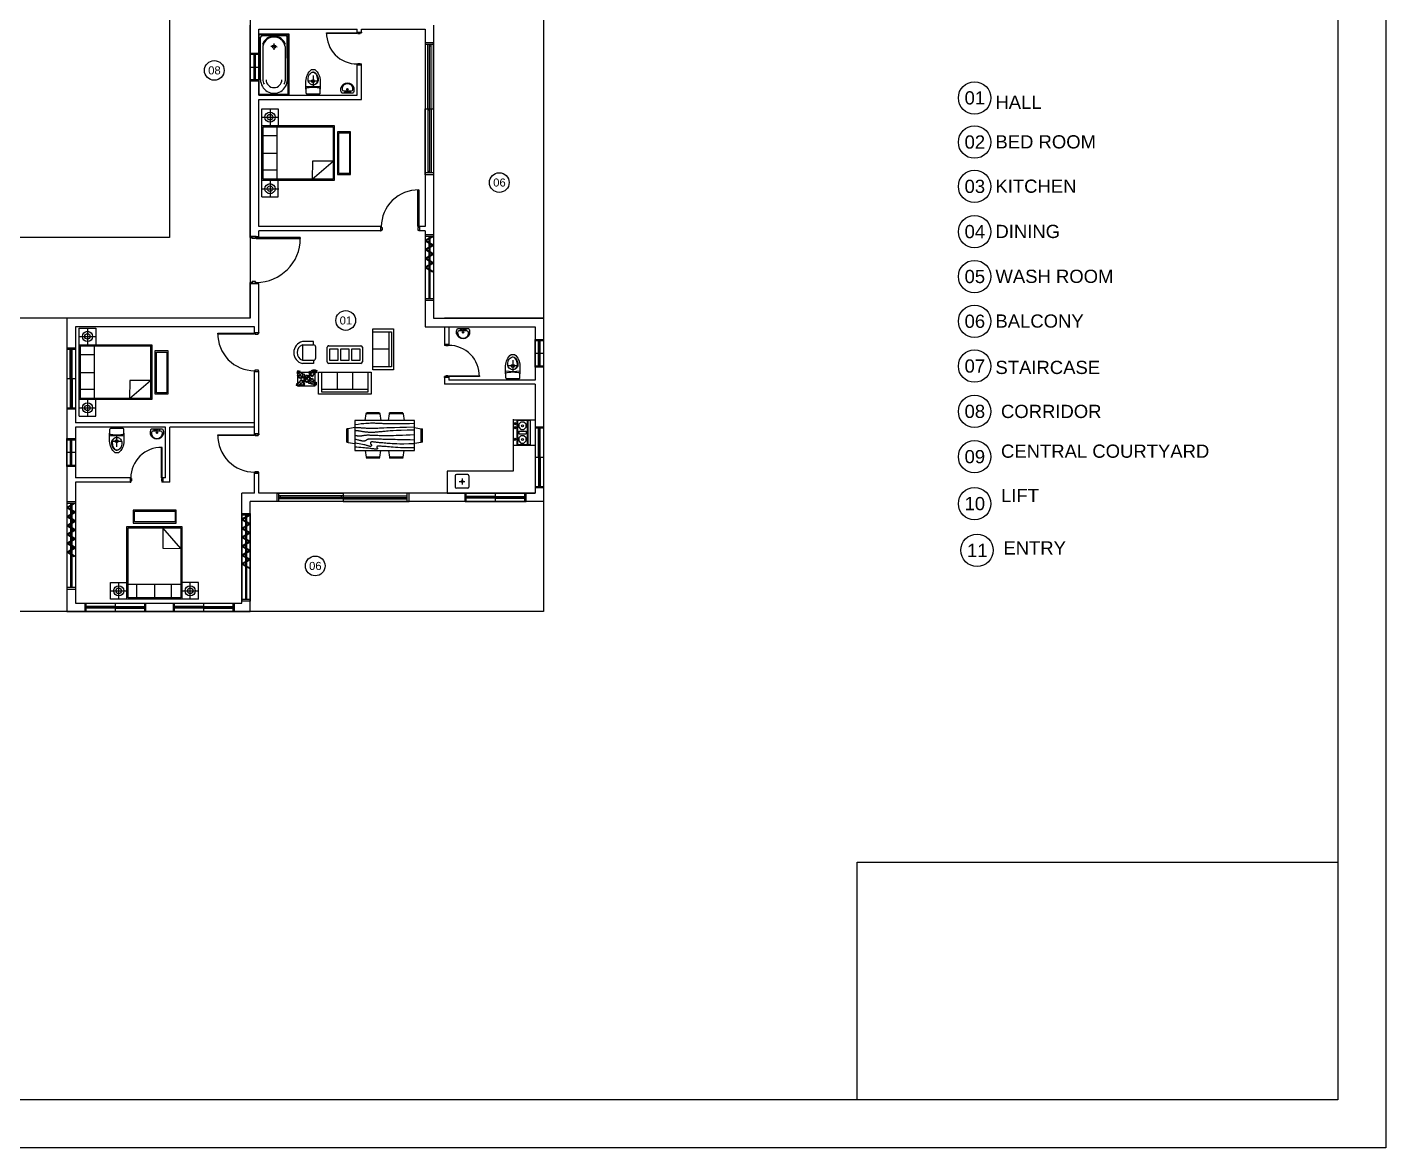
# Model space of a CAD drawing. Header units: millimetres. Extents: x 1122 to 74697, y 779 to 52745.
# Drawn here: x 37636 to 74697, y 779 to 31352 of the extents above; entities that cross this region are included whole.
import ezdxf

# ---------------------------------------------------------------- set-up
doc = ezdxf.new("R2010")
doc.units = ezdxf.units.MM
doc.linetypes.add('HIDDEN', pattern=[0.375, 0.25, -0.125])
for name, color, linetype in [('A_section', 2, 'Continuous'), ('A_text', 7, 'Continuous'), ('BASE', 7, 'Continuous'), ('bed', 7, 'Continuous'), ('DOOR', 30, 'Continuous'), ('fsdffsd', 7, 'Continuous'), ('HATCH', 8, 'Continuous'), ('KITCHEN', 52, 'Continuous'), ('limesss', 7, 'Continuous'), ('NOI THAT', 42, 'Continuous'), ('TOILET', 23, 'Continuous'), ('WALLS', 210, 'Continuous'), ('WINDOW', 140, 'Continuous')]:
    doc.layers.add(name, color=color, linetype=linetype)
doc.styles.add('ATTR', font='romans.shx', dxfattribs={"width": 0.8, "height": 0.7})
doc.styles.get("Standard").update_dxf_attribs({"font": 'arial.ttf'})

# ---------------------------------------------------------------- blocks, each defined once
blk = doc.blocks.new('A$C78170A85')
at = {"layer": 'HATCH'}
for points in [[(172, 767), (259, 767), (337, 766), (409, 764), (473, 762), (532, 759), (585, 756), (633, 753), (678, 749), (719, 746), (756, 743), (791, 739), (822, 737), (850, 734), (875, 732), (897, 730), (916, 728), (932, 727), (946, 727), (957, 727), (966, 728), (973, 729), (978, 730), (982, 732), (986, 734), (988, 737), (990, 739), (991, 742), (992, 745), (992, 748), (992, 751), (991, 754), (990, 757), (989, 760), (987, 762), (986, 765), (984, 767), (983, 770), (981, 772), (980, 774), (980, 776), (979, 779), (979, 781), (980, 783), (981, 785), (982, 787), (984, 789), (986, 790), (989, 791), (992, 792), (995, 793), (999, 794), (1004, 794), (1010, 794), (1017, 793), (1025, 792), (1034, 791), (1044, 790), (1056, 789), (1069, 787), (1085, 785), (1102, 783), (1122, 780), (1145, 778), (1170, 775), (1198, 772), (1229, 769), (1263, 766), (1300, 763), (1339, 759), (1381, 756), (1425, 753), (1472, 749)], [(172, 677), (298, 680), (403, 681), (489, 681), (558, 680), (615, 678), (661, 675), (700, 672), (735, 670), (768, 667), (799, 664), (829, 662), (858, 659), (885, 657), (911, 655), (935, 652), (957, 650), (978, 648), (997, 646), (1014, 643), (1030, 642), (1044, 640), (1057, 638), (1069, 637), (1079, 636), (1088, 636), (1096, 636), (1102, 637), (1108, 637), (1113, 639), (1117, 640), (1121, 642), (1124, 644), (1127, 646), (1129, 649), (1130, 652), (1132, 655), (1132, 658), (1133, 661), (1132, 665), (1131, 668), (1130, 671), (1128, 675), (1126, 678), (1124, 682), (1121, 685), (1118, 688), (1116, 692), (1113, 695), (1111, 699), (1110, 702), (1108, 705), (1107, 708), (1107, 712), (1107, 715), (1108, 718), (1109, 721), (1111, 723), (1114, 726), (1117, 728), (1121, 730), (1125, 732), (1130, 733), (1135, 733), (1141, 733), (1146, 732), (1153, 730), (1160, 728), (1168, 726), (1178, 722), (1189, 719), (1202, 715), (1216, 711), (1234, 707), (1254, 702), (1278, 697), (1306, 691), (1339, 684), (1377, 677), (1421, 669), (1472, 659)], [(172, 596), (267, 593), (351, 591), (424, 589), (489, 588), (545, 587), (595, 586), (639, 586), (679, 585), (715, 585), (748, 584), (779, 583), (808, 582), (836, 581), (862, 580), (887, 579), (912, 578), (937, 577), (961, 576), (985, 575), (1009, 574), (1032, 573), (1053, 572), (1073, 572), (1092, 572), (1110, 572), (1125, 572), (1139, 573), (1152, 574), (1163, 575), (1173, 577), (1182, 579), (1190, 581), (1197, 583), (1203, 586), (1208, 589), (1213, 592), (1217, 594), (1221, 598), (1225, 600), (1229, 603), (1233, 606), (1238, 609), (1242, 611), (1247, 613), (1252, 615), (1257, 616), (1263, 618), (1270, 618), (1277, 619), (1285, 619), (1293, 618), (1301, 617), (1310, 616), (1319, 615), (1328, 613), (1338, 611), (1347, 608), (1358, 606), (1370, 603), (1384, 599), (1400, 595), (1420, 590), (1443, 584), (1472, 578)], [(172, 478), (266, 485), (352, 490), (431, 494), (503, 497), (569, 499), (629, 500), (685, 501), (736, 502), (783, 502), (827, 502), (867, 501), (905, 501), (940, 500), (973, 499), (1003, 498), (1032, 497), (1060, 495), (1086, 494), (1110, 493), (1134, 493), (1155, 492), (1175, 492), (1194, 492), (1211, 492), (1227, 493), (1241, 494), (1254, 495), (1266, 497), (1277, 499), (1287, 500), (1297, 502), (1306, 504), (1315, 506), (1324, 507), (1332, 508), (1341, 509), (1350, 510), (1359, 510), (1368, 510), (1378, 510), (1389, 509), (1399, 508), (1410, 507), (1420, 505), (1430, 504), (1439, 502), (1447, 501), (1453, 500), (1457, 499), (1460, 498), (1463, 497), (1464, 497), (1465, 497), (1467, 497), (1469, 497), (1472, 497)], [(172, 379), (331, 383), (459, 386), (560, 389), (639, 393), (699, 396), (745, 399), (781, 402), (810, 405), (837, 407), (863, 410), (886, 413), (909, 415), (930, 417), (950, 419), (970, 421), (989, 423), (1007, 424), (1025, 426), (1043, 427), (1061, 428), (1079, 429), (1096, 429), (1115, 429), (1133, 429), (1152, 428), (1171, 427), (1190, 425), (1209, 424), (1227, 422), (1245, 420), (1263, 418), (1279, 415), (1294, 413), (1308, 411), (1322, 409), (1335, 406), (1347, 404), (1359, 402), (1370, 400), (1382, 398), (1394, 396), (1405, 394), (1417, 393), (1428, 392), (1439, 392), (1450, 393), (1461, 394), (1472, 397)], [(172, 316), (345, 319), (488, 323), (605, 326), (700, 329), (776, 332), (837, 334), (888, 337), (931, 339), (971, 340), (1008, 341), (1041, 342), (1072, 342), (1101, 342), (1128, 342), (1152, 342), (1175, 342), (1196, 341), (1216, 340), (1235, 339), (1254, 338), (1271, 337), (1289, 336), (1306, 335), (1324, 333), (1342, 332), (1361, 330), (1380, 329), (1399, 328), (1418, 327), (1436, 326), (1454, 325), (1472, 325)], [(172, 235), (278, 238), (370, 240), (447, 241), (513, 242), (569, 243), (617, 243), (660, 243), (697, 242), (733, 242), (766, 241), (797, 240), (826, 239), (853, 238), (879, 237), (904, 236), (927, 235), (949, 234), (970, 233), (991, 232), (1012, 231), (1033, 230), (1055, 230), (1078, 229), (1102, 229), (1128, 230), (1158, 231), (1191, 233), (1231, 236), (1277, 240), (1332, 245), (1396, 253), (1472, 262)]]:
    blk.add_lwpolyline(points, dxfattribs=at)
at = {"layer": 'NOI THAT'}
for p, q in [((420, 966), (397, 821)), ((420, 966), (718, 966)), ((424, 993), (421, 975)), ((716, 975), (422, 975)), ((424, 993), (713, 993)), ((716, 975), (713, 993)), ((740, 821), (717, 966)), ((926, 966), (903, 821)), ((926, 966), (1223, 966)), ((930, 993), (927, 975)), ((1222, 975), (927, 975)), ((930, 993), (1219, 993)), ((1222, 975), (1219, 993)), ((1246, 821), (1223, 966)), ((0, 641), (18, 644)), ((0, 641), (0, 352)), ((18, 349), (18, 644)), ((27, 645), (172, 668)), ((27, 645), (27, 348)), ((1472, 822), (172, 822)), ((172, 822), (172, 172)), ((1616, 645), (1471, 668)), ((1472, 172), (1472, 822)), ((1616, 645), (1616, 348)), ((1625, 349), (1625, 644)), ((1643, 641), (1625, 644)), ((1643, 641), (1643, 352)), ((18, 349), (0, 352)), ((172, 325), (27, 348)), ((1471, 325), (1616, 348)), ((1625, 349), (1643, 352)), ((420, 27), (397, 172)), ((420, 27), (718, 27)), ((424, 0), (421, 18)), ((716, 18), (422, 18)), ((424, 0), (713, 0)), ((716, 18), (713, 0)), ((740, 172), (717, 27)), ((926, 27), (903, 172)), ((926, 27), (1223, 27)), ((1222, 18), (927, 18)), ((930, 0), (927, 18)), ((930, 0), (1219, 0)), ((1222, 18), (1219, 0)), ((1246, 172), (1223, 27))]:
    blk.add_line(p, q, dxfattribs=at)
at = {"layer": 'NOI THAT', "ltscale": 20}
blk.add_line((172, 172), (1472, 172), dxfattribs=at)
blk = doc.blocks.new('LOVESET5')
at = {"linetype": 'Continuous'}
for p, q in [((35.75, 0), (35.75, -30.00001)), ((-19.75, -3), (31.25, -3)), ((-19.75, -30.00001), (-19.75, -3)), ((-19.75, -6.5), (31.25, -6.5)), ((5.75, -6.5), (5.75, -30.00001)), ((31.25, -3), (31.25, -30.00001))]:
    blk.add_line(p, q, dxfattribs=at)
for points in [[(35.75, -30.00001), (-24.25, -30.00001), (-24.25, 0), (24.25, 0)], [(24.25, 0), (35.75, 0)]]:
    blk.add_lwpolyline(points, dxfattribs=at)
blk = doc.blocks.new('LOUNGRND')
at = {"linetype": 'Continuous'}
for p, q in [((10.5, -12), (-10.5, -12)), ((-10.5, -26.913), (-10.5, -26.9121)), ((-7.413, -30), (7.413, -30)), ((10.5, -26.913), (10.5, -26.9121))]:
    blk.add_line(p, q, dxfattribs=at)
for points in [[(-10.5, -12), (-10.5, -12), (-10.5, -26.9121), (-15, -26.9121), (-15, -12)], [(10.5, -12), (10.5, -12), (10.5, -26.9121), (15, -26.9121), (15, -12)]]:
    blk.add_lwpolyline(points, dxfattribs=at)
for centre, radius, start, end in [((0, -15.375), 15.375, 12.68038, 167.3196), ((0, -15.6), 11.1, 18.92464, 161.0754), ((-7.413, -26.913), 3.087, 180, 270), ((7.413, -26.913), 3.087, 270, 0)]:
    blk.add_arc(centre, radius, start, end, dxfattribs=at)
blk = doc.blocks.new('TBLWGLAS')
at = {"linetype": 'Continuous'}
for p, q in [((-22, 0), (22, 0)), ((-24, -22), (-24, -2)), ((-20.5, -20), (-20.5, -4)), ((-20.5, -4), (-9.5, -4)), ((-9.5, -4), (-9.5, -20)), ((-5.5, -20), (-5.5, -4)), ((-5.5, -4), (5.5, -4)), ((5.5, -4), (5.5, -20)), ((9.5, -20), (9.5, -4)), ((9.5, -4), (20.5, -4)), ((20.5, -4), (20.5, -20)), ((24, -2), (24, -22)), ((22, -24), (-22, -24)), ((-9.5, -20), (-20.5, -20)), ((5.5, -20), (-5.5, -20)), ((20.5, -20), (9.5, -20))]:
    blk.add_line(p, q, dxfattribs=at)
for centre, start, end in [((-22, -2), 90, 180), ((22, -2), 0, 90), ((-22, -22), 180, 270), ((22, -22), 270, 0)]:
    blk.add_arc(centre, 2, start, end, dxfattribs=at)
blk = doc.blocks.new('PLANT1')
for p, q in [((-240.64722, 104.936036), (-243.459, 183.338216)), ((-243.459, 183.338216), (-223.09074, 172.960284)), ((-243.459, 183.338216), (-209.77098, 131.96443)), ((-210.03006, 97.88779), (-240.64722, 104.936036)), ((-230.39832, 108.265976), (-209.90052, 114.92611)), ((-223.09074, 172.960284), (-188.88456, 189.739778)), ((-203.62926, 43.31335), (-210.03006, 97.88779)), ((-209.77098, 131.96443), (-142.00632, 80.332072)), ((-159.30372, 46.384718), (-203.62926, 43.31335)), ((-199.52208, 135.294624), (-195.80352, 176.160684)), ((-196.7103, 56.89219), (-159.04464, 80.461358)), ((-188.88456, 189.739778), (-182.35422, 152.203404)), ((-182.35422, 152.203404), (-124.3203, 165.39464)), ((-142.65148, -4.859528), (-159.30372, 46.384718)), ((-105.11536, 1.671066), (-142.65148, -4.859528)), ((-142.00632, 80.332072), (-60.44438, 53.971698)), ((-135.73506, 8.719312), (-87.69096, 52.656994)), ((-131.23926, 151.815546), (-135.08736, 93.910912)), ((-124.3203, 165.39464), (-104.08158, 137.97788)), ((-105.11536, 1.671066), (-50.28438, 42.149268)), ((-104.08158, 137.97788), (-42.71772, 140.919962)), ((-70.5231, 69.566028), (-83.71332, 127.599694)), ((-50.28438, 42.149268), (-46.87316, 45.539152)), ((-46.87316, 45.539152), (-4.65074, 35.77336)), ((-42.71772, 140.919962), (-43.36542, 55.728108)), ((-43.36542, 55.728108), (4.65074, 43.723052)), ((-27.33548, -46.667928), (0, 0)), ((-4.65074, 35.77336), (-4.65074, 35.77336)), ((-4.65074, 35.77336), (0, 0)), ((4.65074, 43.723052), (10.85088, 7.949692)), ((10.85088, 7.949692), (35.65398, 11.924538)), ((46.50486, 7.949692), (23.2537, 0)), ((23.2537, 0), (40.30472, -13.911834)), ((35.65398, 11.924538), (86.258654, 68.081652)), ((96.447864, 64.57315), (46.50486, 7.949692)), ((74.932032, 143.772382), (85.516974, 180.372512)), ((74.932032, 143.772382), (87.276178, 76.744322)), ((85.516974, 180.372512), (138.873992, 172.87367)), ((86.258654, 68.081652), (87.276178, 76.744322)), ((94.68866, 168.20134), (113.118392, 105.758996)), ((172.734224, 26.646378), (96.447864, 64.57315)), ((161.803334, 142.44574), (99.213924, 75.521566)), ((181.141878, 0.172974), (108.515404, -23.848822)), ((120.790208, 82.916522), (178.733196, 69.332094)), ((138.873992, 172.87367), (155.54452, 214.059516)), ((155.54452, 214.059516), (207.401922, 195.889372)), ((237.91672, 180.718714), (161.803334, 142.44574)), ((164.71646, 201.888598), (169.388536, 157.703012)), ((221.332552, 101.432868), (170.97502, 130.274568)), ((196.989954, 83.089496), (172.734224, 26.646378)), ((181.141878, 0.172974), (218.858846, -5.215128)), ((230.504238, 89.261696), (196.989954, 83.089496)), ((207.401922, 195.889372), (227.15855, 220.31833)), ((225.658934, 209.647028), (222.659448, 188.303916)), ((227.15855, 220.31833), (298.859194, 188.477144)), ((244.088666, 147.204684), (230.504238, 89.261696)), ((236.416596, 170.047158), (271.51711, 148.790914)), ((298.859194, 188.477144), (237.91672, 180.718714)), ((280.688796, 136.619488), (244.088666, 147.204684)), ((298.859194, 188.477144), (280.602436, 174.719488)), ((280.602436, 174.719488), (280.688796, 136.619488)), ((-271.00784, -207.652112), (-252.75032, -193.89471)), ((-271.00784, -207.652112), (-210.06308, -199.893682)), ((-199.30618, -239.493298), (-271.00784, -207.652112)), ((-252.75032, -193.89471), (-252.83668, -155.79471)), ((-252.83668, -155.79471), (-216.23528, -166.379652)), ((-208.56448, -189.22238), (-243.66474, -167.966136)), ((-216.23528, -166.379652), (-202.65136, -108.436664)), ((-210.06308, -199.893682), (-133.95198, -161.620708)), ((-202.65136, -108.436664), (-169.1386, -102.264718)), ((-179.55006, -215.064594), (-199.30618, -239.493298)), ((-197.80758, -228.82225), (-194.80784, -207.479138)), ((-193.47942, -120.607836), (-143.12138, -149.44979)), ((-127.69342, -233.234738), (-179.55006, -215.064594)), ((-169.1386, -102.264718), (-144.8816, -45.821346)), ((-92.9386, -102.09149), (-150.88108, -88.507062)), ((-144.8816, -45.821346), (-68.59524, -83.748372)), ((-136.86282, -221.063566), (-141.53642, -176.87798)), ((-133.95198, -161.620708), (-71.31304, -95.395796)), ((-111.02086, -192.048892), (-127.69342, -233.234738)), ((-57.66562, -199.547734), (-111.02086, -192.048892)), ((-66.83756, -187.376562), (-85.26526, -124.934218)), ((-27.33548, -46.667928), (-68.59524, -83.748372)), ((-59.4233, -95.919544), (-58.4073, -87.25662)), ((-47.0789, -162.947604), (-59.4233, -95.919544)), ((-58.4073, -87.25662), (-10.85342, -39.748206)), ((-47.0789, -162.947604), (-57.66562, -199.547734)), ((-10.85342, -39.748206), (12.40028, -3.974846)), ((12.40028, -3.974846), (37.64534, -23.45309)), ((37.64534, -23.45309), (105.707942, -32.155892)), ((40.30472, -13.911834), (108.515404, -23.848822)), ((78.766924, -112.978184), (105.707942, -32.155892)), ((138.036554, -129.142744), (78.766924, -112.978184)), ((191.918336, -86.03742), (113.45291, -32.377888)), ((127.26035, -53.708554), (121.872248, -112.978184)), ((130.755644, -33.41624), (204.561948, -24.655272)), ((148.813012, -161.47161), (138.036554, -129.142744)), ((208.082642, -166.859966), (148.813012, -161.47161)), ((159.589216, -150.695406), (181.141878, -96.813878)), ((240.411508, -156.083508), (191.918336, -86.03742)), ((202.69454, -204.576934), (208.082642, -166.859966)), ((240.411508, -199.188578), (202.69454, -204.576934)), ((251.187966, -80.649318), (208.082642, -91.425522)), ((229.635304, -156.083508), (213.470744, -193.800476)), ((218.858846, -5.215128), (218.8591, -59.096656)), ((218.8591, -59.096656), (261.96417, -69.873114)), ((256.576068, -215.353138), (240.411508, -156.083508)), ((256.576068, -215.353138), (240.411508, -199.188578)), ((267.352526, -139.918948), (245.799864, -139.918948)), ((261.96417, -69.873114), (251.187966, -123.754642)), ((251.187966, -123.754642), (278.12873, -139.918948)), ((278.12873, -139.918948), (256.576068, -215.353138))]:
    blk.add_line(p, q)
for centre, radius, start, end in [((3.90398, 10.95883), 91.44, 178.6147, 235.1169), ((3.90398, 10.95883), 76.2, 168.1647, 238.6725), ((3.43662, 8.422894), 93.383227, 34.37569, 120.1028), ((2.51968, 5.259324), 79.951072, 33.82192, 124.9414), ((-0.62484, 10.986008), 80.429557, 338.4094, 20.03007), ((1.9431, 10.501122), 93.403293, 341.2017, 26.09184), ((3.07848, 14.252194), 93.714367, 242.5812, 331.2714), ((1.75514, 15.867888), 80.593082, 247.3711, 327.472)]:
    blk.add_arc(centre, radius, start, end)
at = {"style": 'ATTR', "width": 0.8, "flags": 9}
blk.add_attdef('ESTCODE', (0, 0), '', height=17.78, dxfattribs=at)
blk = doc.blocks.new('SOFA6')
at = {"linetype": 'Continuous'}
for p, q in [((-31.5, -3), (31.5, -3)), ((-31.5, -30), (-31.5, -3)), ((-31.5, -6.5), (31.5, -6.5)), ((-10.5, -30), (-10.5, -6.5)), ((10.5, -30), (10.5, -6.5)), ((31.5, -3), (31.5, -30))]:
    blk.add_line(p, q, dxfattribs=at)
blk.add_lwpolyline([(-36, -30), (-36, 0), (36, 0), (36, -30)], close=True, dxfattribs=at)
blk = doc.blocks.new('CHEST24')
at = {"linetype": 'Continuous'}
for p, q in [((24, 0), (0, 0)), ((0, 0), (0, -18.00001)), ((24, -18.00001), (24, 0)), ((0, -18.00001), (24, -18.00001))]:
    blk.add_line(p, q, dxfattribs=at)
blk = doc.blocks.new('DOOR')
at = {"layer": 'DOOR'}
for p, q in [((54081, 29373), (54081, 29488)), ((54081, 29488), (54106, 29488)), ((54106, 29373), (54081, 29373)), ((54106, 29469), (54106, 29488)), ((54127, 29469), (54106, 29469)), ((54106, 29373), (54106, 29394)), ((54106, 29394), (54127, 29394)), ((54106, 28373), (54106, 29373)), ((54127, 29373), (54106, 29373)), ((54127, 29419), (54127, 29469)), ((54127, 29394), (54127, 29419)), ((54127, 29373), (54127, 28373)), ((55107, 29419), (55107, 29469)), ((55107, 29469), (55127, 29469)), ((55107, 29394), (55107, 29419)), ((55127, 29394), (55107, 29394)), ((55127, 29469), (55127, 29488)), ((55152, 29488), (55127, 29488)), ((55127, 29373), (55127, 29394)), ((55127, 29373), (55152, 29373)), ((55152, 29373), (55152, 29488)), ((54127, 28373), (54106, 28373))]:
    blk.add_line(p, q, dxfattribs=at)
blk.add_arc((54127, 29373), 1000, 268.8063, 0, dxfattribs=at)
blk = doc.blocks.new('door 3')
at = {"layer": 'DOOR'}
for p, q in [((55671, 25022), (55671, 25001)), ((55786, 25022), (55671, 25022)), ((55706, 25001), (55671, 25001)), ((55706, 24984), (55706, 25001)), ((55748, 24984), (55706, 24984)), ((55769, 24984), (55748, 24984)), ((55786, 25001), (55769, 25001)), ((55769, 25001), (55769, 24984)), ((55786, 25001), (55786, 25022)), ((55706, 24150), (55671, 24150)), ((55671, 24129), (55671, 24150)), ((55786, 24129), (55671, 24129)), ((55748, 24167), (55706, 24167)), ((55706, 24167), (55706, 24150)), ((55769, 24167), (55748, 24167)), ((55769, 24150), (55769, 24167)), ((55786, 24150), (55769, 24150)), ((55786, 24167), (56620, 24167)), ((55786, 24167), (55786, 24150)), ((56620, 24150), (55786, 24150)), ((55786, 24150), (55786, 24129)), ((56620, 24167), (56620, 24150))]:
    blk.add_line(p, q, dxfattribs=at)
blk.add_arc((55786, 24167), 834, 358.8063, 90, dxfattribs=at)

msp = doc.modelspace()

# ---------------------------------------------------------------- linework, layer by layer
at = {"layer": 'A_section', "lineweight": -3, "transparency": 33554687}
for p, q in [((43722, 25615), (43722, 31410)), ((43722, 31410), (43722, 25615)), ((43952, 29495), (43952, 31294)), ((43952, 31294), (46637, 31294)), ((46637, 31220), (46637, 31294)), ((46752, 31295), (48492, 31295)), ((46752, 31199), (46752, 31295)), ((48492, 31295), (48492, 25910)), ((48722, 31410), (48722, 23410)), ((46637, 29495), (46637, 30327)), ((46637, 30327), (46752, 30327)), ((46752, 29380), (46752, 30327)), ((43952, 29495), (46637, 29495)), ((43952, 25910), (43952, 29380)), ((43952, 29380), (46752, 29380)), ((43722, 25645), (43952, 25645)), ((47296, 25910), (43952, 25910)), ((43952, 25645), (43952, 25795)), ((47296, 25795), (43952, 25795)), ((48492, 25910), (48296, 25910)), ((48492, 25795), (48317, 25795)), ((48492, 25795), (48492, 23180)), ((43722, 23410), (43722, 24390)), ((43722, 24390), (43722, 23410)), ((43722, 24360), (43952, 24360)), ((43952, 23180), (43952, 24360)), ((43722, 23410), (38722, 23410)), ((38722, 23410), (38722, 17095)), ((43722, 23410), (38722, 23410)), ((48722, 23410), (51722, 23410)), ((51722, 23410), (49022, 23410)), ((51722, 23410), (51722, 18410)), ((43837, 23180), (38952, 23180)), ((38952, 23180), (38952, 20555)), ((43837, 22980), (43837, 23180)), ((43837, 23026), (43952, 23026)), ((43952, 23001), (43952, 23180)), ((48492, 23180), (51492, 23180)), ((49022, 23180), (49022, 22671)), ((49137, 23180), (49137, 22671)), ((51492, 23180), (51492, 21725)), ((43837, 20212), (43837, 21979)), ((43952, 20233), (43952, 21979)), ((49022, 21820), (49022, 21610)), ((51492, 21610), (49022, 21610)), ((49137, 21838), (49137, 21725)), ((51492, 21725), (49137, 21725)), ((51492, 21610), (51492, 18640)), ((43837, 20555), (38952, 20555)), ((38952, 20440), (38952, 19055)), ((41410, 20440), (38952, 20440)), ((41410, 19055), (41410, 20440)), ((41525, 18940), (41525, 20440)), ((43837, 20440), (41525, 20440)), ((40463, 19055), (38952, 19055)), ((38952, 18940), (38952, 15640)), ((40463, 18940), (38952, 18940)), ((43837, 18640), (43837, 19212)), ((43952, 18640), (43952, 19212)), ((43492, 15640), (43492, 18640)), ((43837, 18640), (43492, 18640)), ((46634, 18640), (43952, 18640)), ((49092, 18640), (46634, 18640)), ((43722, 15410), (43722, 18410)), ((51722, 18410), (43722, 18410)), ((38722, 17095), (38722, 15410)), ((38952, 15640), (43492, 15640)), ((38722, 15410), (43722, 15410))]:
    msp.add_line(p, q, dxfattribs=at)
at = {"layer": 'A_text'}
for centre, radius in [((42741, 30172), 269), ((63479, 29421), 442), ((63479, 28217), 442), ((63479, 27008), 442), ((50515, 27113), 269), ((63479, 25773), 442), ((63479, 24548), 442), ((63479, 23328), 442), ((46326, 23350), 269), ((63479, 22106), 442), ((63479, 20870), 442), ((63479, 19633), 442), ((63479, 18352), 442), ((63546, 17081), 442), ((45493, 16653), 269)]:
    msp.add_circle(centre, radius, dxfattribs=at)
at = {"layer": 'BASE'}
for p, q in [((43722, 39410), (43722, 23410)), ((41522, 37210), (41522, 25610)), ((41522, 25610), (29922, 25610)), ((43722, 23410), (27722, 23410))]:
    msp.add_line(p, q, dxfattribs=at)
at = {"layer": 'bed', "color": 0}
for p, q in [((39280, 23153), (39280, 22677)), ((39041, 22915), (39518, 22915)), ((39053, 22690), (41033, 22690)), ((39091, 22654), (41001, 22654)), ((39091, 21220), (39091, 22654)), ((39463, 22654), (39463, 21220)), ((41001, 22654), (41001, 21220)), ((39091, 22419), (39463, 22419)), ((41160, 22488), (41448, 22488)), ((41160, 21379), (41160, 22488)), ((41448, 22488), (41448, 21379)), ((39091, 21934), (39463, 21934)), ((40432, 21220), (41001, 21712)), ((40438, 21712), (40432, 21220)), ((41001, 21712), (40438, 21712)), ((41033, 21190), (39053, 21190)), ((39091, 21478), (39463, 21478)), ((41001, 21220), (39091, 21220)), ((39280, 21203), (39280, 20727)), ((41448, 21379), (41160, 21379)), ((39041, 20965), (39518, 20965)), ((40561, 18144), (41669, 18144)), ((40561, 17856), (40561, 18144)), ((41669, 17856), (40561, 17856)), ((41669, 18144), (41669, 17856)), ((40359, 15749), (40359, 17729)), ((40395, 15787), (40395, 17697)), ((40395, 17697), (41828, 17697)), ((41828, 17128), (41336, 17697)), ((41336, 17697), (41336, 17134)), ((41828, 17697), (41828, 15787)), ((41859, 17729), (41859, 15749)), ((41336, 17134), (41828, 17128)), ((39895, 15975), (40371, 15975)), ((40133, 15737), (40133, 16214)), ((40395, 16159), (41828, 16159)), ((40629, 15787), (40629, 16159)), ((41115, 15787), (41115, 16159)), ((41571, 15787), (41571, 16159)), ((41846, 15975), (42322, 15975)), ((42084, 15737), (42084, 16214)), ((41828, 15787), (40395, 15787))]:
    msp.add_line(p, q, dxfattribs=at)
for points in [[(39053, 20740), (39053, 23140), (39507, 23140), (39507, 22690)], [(41033, 22690), (41033, 21190)], [(39053, 20740), (39507, 20740), (39507, 21190)], [(40359, 17729), (41859, 17729)], [(42309, 15749), (39909, 15749), (39909, 16203), (40359, 16203)], [(42309, 15749), (42309, 16203), (41859, 16203)]]:
    msp.add_lwpolyline(points, dxfattribs=at)
for points in [[(41122, 21349), (41478, 21349), (41478, 22518), (41122, 22518)], [(41700, 17818), (41700, 18174), (40531, 18174), (40531, 17818)]]:
    msp.add_lwpolyline(points, close=True, dxfattribs=at)
for centre, radius in [((39280, 22915), 139), ((39280, 22915), 75), ((39280, 20965), 139), ((39280, 20965), 75), ((40133, 15975), 139), ((40133, 15975), 75), ((42084, 15975), 139), ((42084, 15975), 75)]:
    msp.add_circle(centre, radius, dxfattribs=at)
at = {"layer": 'DOOR'}
for p, q in [((43887, 25645), (43722, 25645)), ((43722, 25615), (43722, 25645)), ((43722, 25615), (43747, 25615)), ((43772, 25615), (43747, 25615)), ((43772, 25590), (43772, 25615)), ((43832, 25590), (43772, 25590)), ((43862, 25590), (43832, 25590)), ((43887, 25615), (43862, 25615)), ((43862, 25615), (43862, 25590)), ((43887, 25615), (43887, 25645)), ((45087, 25615), (43887, 25615)), ((43887, 25615), (43887, 25590)), ((43887, 25590), (45087, 25590)), ((45087, 25615), (45087, 25590)), ((48317, 25910), (48296, 25910)), ((43722, 24390), (43747, 24390)), ((43722, 24390), (43722, 24360)), ((43887, 24360), (43722, 24360)), ((43772, 24390), (43747, 24390)), ((43832, 24415), (43772, 24415)), ((43772, 24415), (43772, 24390)), ((43862, 24415), (43832, 24415)), ((43862, 24390), (43862, 24415)), ((43887, 24390), (43862, 24390)), ((43887, 24390), (43887, 24360))]:
    msp.add_line(p, q, dxfattribs=at)
msp.add_arc((43887, 25590), 1200, 270, 0, dxfattribs=at)
at = {"layer": 'fsdffsd'}
for points in [[(1122, 779), (1122, 52745), (74697, 52745), (74697, 779)], [(60276, 8568), (73385, 8568), (73385, 2091), (60276, 2091)]]:
    msp.add_lwpolyline(points, close=True, dxfattribs=at)
msp.add_lwpolyline([(3746, 51433), (73385, 51433), (73385, 2091), (3746, 2091)], dxfattribs=at)
at = {"layer": 'KITCHEN'}
for p, q in [((50892, 20655), (50892, 19240)), ((50892, 20640), (51492, 20640)), ((50896, 20535), (50978, 20535)), ((50896, 20422), (50978, 20422)), ((50991, 20640), (50991, 19949)), ((51010, 20617), (51010, 19964)), ((51285, 20617), (51010, 20617)), ((51285, 19964), (51285, 20617)), ((51294, 20617), (51294, 19964)), ((51367, 20617), (51294, 20617)), ((51367, 19964), (51367, 20617)), ((51492, 20640), (51492, 18640)), ((50896, 20112), (50978, 20112)), ((51047, 20328), (51047, 20254)), ((51047, 20328), (51244, 20328)), ((51047, 20254), (51244, 20254)), ((51244, 20328), (51244, 20254)), ((50892, 19949), (51492, 19949)), ((51010, 19964), (51285, 19964)), ((51294, 19964), (51367, 19964)), ((49313, 19112), (49313, 18804)), ((49653, 19144), (49345, 19144)), ((49421, 18958), (49575, 18958)), ((49499, 19041), (49499, 18878)), ((49684, 19112), (49684, 18804)), ((49653, 18772), (49345, 18772))]:
    msp.add_line(p, q, dxfattribs=at)
at = {"layer": 'KITCHEN', "linetype": 'Continuous'}
for p, q in [((50892, 19240), (49092, 19240)), ((49092, 19240), (49092, 18640)), ((49092, 18640), (51492, 18640))]:
    msp.add_line(p, q, dxfattribs=at)
at = {"layer": 'KITCHEN'}
for points in [[(51244, 20517), (51186, 20575), (51105, 20575), (51047, 20517), (51047, 20436), (51105, 20379), (51186, 20379), (51244, 20436)], [(51244, 20146), (51186, 20203), (51105, 20203), (51047, 20146), (51047, 20064), (51105, 20007), (51186, 20007), (51244, 20064)]]:
    msp.add_lwpolyline(points, close=True, dxfattribs=at)
for centre, radius in [((50937, 20534), 31.9), ((50937, 20424), 31.9), ((51146, 20477), 26.5), ((50937, 20112), 31.9), ((51146, 20105), 26.5), ((49499, 18958), 26.5)]:
    msp.add_circle(centre, radius, dxfattribs=at)
for centre, start, end in [((49345, 19112), 90, 180), ((49653, 19112), 0, 90), ((49345, 18804), 180, 270), ((49653, 18804), 270, 0)]:
    msp.add_arc(centre, 31.9, start, end, dxfattribs=at)
at = {"layer": 'limesss'}
msp.add_lwpolyline([(19722, 31410), (19722, 47410), (35722, 47410), (51722, 47410), (51722, 18410), (51722, 15410), (19722, 15410)], close=True, dxfattribs=at)
at = {"layer": 'TOILET'}
for p, q in [((43952, 31165), (43952, 29502)), ((44783, 31165), (43952, 31165)), ((43969, 29517), (43969, 31149)), ((43969, 31149), (44758, 31149)), ((44759, 29517), (44758, 31149)), ((44783, 29502), (44783, 31165)), ((44002, 29918), (44002, 31075)), ((44047, 31120), (44686, 31121)), ((44061, 30775), (44061, 29940)), ((44370, 30821), (44280, 30821)), ((44370, 30821), (44369, 30731)), ((44370, 30821), (44370, 30910)), ((44370, 30821), (44459, 30820)), ((44370, 30821), (44459, 30820)), ((44370, 30821), (44459, 30820)), ((44674, 30826), (44674, 29889)), ((44692, 31120), (44680, 31120)), ((44733, 29918), (44731, 31075)), ((43952, 29502), (44783, 29502)), ((44759, 29517), (43969, 29517))]:
    msp.add_line(p, q, dxfattribs=at)
for points in [[(45241, 29660), (45241, 29879, -0.218492), (45390, 30195), (45483, 30195, -0.218492), (45631, 29879), (45631, 29660)], [(45429, 29777, 0.414259), (45562, 29923, 0.060335), (45550, 30000, 0.081386), (45518, 30066, 0.106971), (45469, 30112, 0.116903), (45429, 30125, 0.116903)], [(50688, 21891), (50688, 22110, -0.218492), (50837, 22426), (50930, 22426, -0.218492), (51078, 22110), (51078, 21891)], [(50876, 22008, 0.414259), (51009, 22154, 0.060335), (50997, 22230, 0.081386), (50965, 22297, 0.106971), (50916, 22343, 0.116903), (50876, 22356, 0.116903)], [(40276, 20275), (40276, 20056, -0.218492), (40128, 19740), (40035, 19740, -0.218492), (39886, 20056), (39886, 20275)], [(40088, 20158, 0.414259), (39956, 20012, 0.060335), (39968, 19936, 0.081386), (39999, 19869, 0.106971), (40048, 19823, 0.116903), (40088, 19810, 0.116903)]]:
    msp.add_lwpolyline(points, format="xyb", dxfattribs=at)
for points in [[(45576, 29923, -1.051391), (45297, 29923, -0.060335), (45309, 30000, -0.081386), (45340, 30066, -0.106971), (45390, 30112, -0.136416), (45436, 30125, -0.136416), (45483, 30112, -0.106971), (45532, 30066, -0.081386), (45564, 30000, -0.060335)], [(45265, 29536), (45608, 29536, 0.414214), (45631, 29559), (45631, 29660, 0.379919), (45603, 29693), (45546, 29699, 0.059314), (45327, 29699), (45270, 29693, 0.379919), (45241, 29660), (45241, 29559, 0.414214)], [(51022, 22154, -1.051391), (50744, 22154, -0.060335), (50756, 22230, -0.081386), (50787, 22297, -0.106971), (50836, 22343, -0.136416), (50883, 22356, -0.136416), (50930, 22343, -0.106971), (50979, 22297, -0.081386), (51010, 22230, -0.060335)], [(50711, 21766), (51055, 21766, 0.414214), (51078, 21790), (51078, 21891, 0.379919), (51049, 21923), (50993, 21930, 0.059314), (50773, 21930), (50717, 21923, 0.379919), (50688, 21891), (50688, 21790, 0.414214)], [(40253, 20400), (39910, 20400, 0.414214), (39886, 20376), (39886, 20275, 0.379919), (39915, 20243), (39972, 20236, 0.059314), (40191, 20236), (40248, 20243, 0.379919), (40276, 20275), (40276, 20376, 0.414214)], [(39942, 20012, -1.051391), (40221, 20012, -0.060335), (40209, 19936, -0.081386), (40177, 19869, -0.106971), (40128, 19823, -0.136416), (40081, 19810, -0.136416), (40035, 19823, -0.106971), (39985, 19869, -0.081386), (39954, 19936, -0.060335)]]:
    msp.add_lwpolyline(points, format="xyb", close=True, dxfattribs=at)
for points in [[(45436, 30035), (45436, 29741)], [(45631, 29735), (45436, 29721), (45241, 29735)], [(45546, 29879), (45311, 29879)], [(50883, 22265), (50883, 21972)], [(51078, 21966), (50883, 21952), (50688, 21966)], [(50993, 22110), (50757, 22110)], [(39886, 20200), (40081, 20214), (40276, 20200)], [(39972, 20056), (40207, 20056)], [(40081, 19901), (40081, 20194)]]:
    msp.add_lwpolyline(points, dxfattribs=at)
at = {"layer": 'TOILET', "linetype": 'ByBlock'}
for points in [[(46195, 29680, -0.073543), (46200, 29707, -0.712116), (46546, 29707, -0.073543), (46551, 29680), (46551, 29641, -0.151566), (46523, 29549), (46223, 29549, -0.152056), (46195, 29642)], [(46481, 29770, 0.374236), (46266, 29770, 0.103818), (46228, 29697, 0.071348), (46224, 29679), (46224, 29659, 0.399589), (46270, 29613), (46471, 29613, 0.433457), (46522, 29658), (46522, 29679, 0.071348), (46518, 29697, 0.103818)], [(49705, 22999, -0.073543), (49700, 22973, -0.712116), (49354, 22973, -0.073543), (49349, 23000), (49349, 23038, -0.151566), (49377, 23131), (49677, 23131, -0.152056), (49705, 23038)], [(49420, 22909, 0.374236), (49634, 22909, 0.103818), (49672, 22982, 0.071348), (49676, 23000), (49676, 23021, 0.399589), (49631, 23066), (49429, 23066, 0.433457), (49378, 23021), (49378, 23000, 0.071348), (49382, 22982, 0.103818)], [(41354, 20264, -0.073543), (41349, 20237, -0.712116), (41003, 20237, -0.073543), (40998, 20264), (40998, 20303, -0.151566), (41026, 20396), (41326, 20396, -0.152056), (41354, 20302)], [(41068, 20174, 0.374236), (41283, 20174, 0.103818), (41321, 20247, 0.071348), (41325, 20265), (41325, 20286, 0.399589), (41279, 20331), (41078, 20331, 0.433457), (41027, 20286), (41027, 20265, 0.071348), (41030, 20247, 0.103818)]]:
    msp.add_lwpolyline(points, format="xyb", close=True, dxfattribs=at)
at = {"layer": 'TOILET'}
for centre, radius in [((44370, 30821), 48.4), ((44370, 30821), 41.5), ((45436, 29879), 41.8), ((50883, 22110), 41.8), ((40081, 20056), 41.8)]:
    msp.add_circle(centre, radius, dxfattribs=at)
at = {"layer": 'TOILET', "linetype": 'ByBlock'}
for centre, radius in [((46373, 29656), 19.4), ((46373, 29656), 12.9), ((46308, 29585), 11.6), ((46373, 29585), 11.6), ((46438, 29585), 11.6), ((49462, 23095), 11.6), ((49527, 23024), 19.4), ((49527, 23024), 12.9), ((49527, 23095), 11.6), ((49592, 23095), 11.6), ((41111, 20359), 11.6), ((41176, 20288), 19.4), ((41176, 20288), 12.9), ((41176, 20359), 11.6), ((41241, 20359), 11.6)]:
    msp.add_circle(centre, radius, dxfattribs=at)
at = {"layer": 'TOILET'}
for centre, radius, start, end in [((44047, 31075), 44.9, 90, 179.9729), ((44370, 30775), 329, 18.1625, 161.8375), ((44370, 30775), 309, 9.4838, 180), ((44686, 31075), 45.3, 0.1045, 90.0744), ((44368, 29918), 366, 179.9459, 0.209), ((44370, 29940), 309, 180, 208.5064), ((44368, 29918), 216, 180, 0), ((44370, 29940), 309, 331.4936, 350.5162), ((45427, 29879), 41.8, 276.3794, 83.6206), ((50874, 22110), 41.8, 276.3794, 83.6206), ((40091, 20056), 41.8, 96.3794, 263.6206)]:
    msp.add_arc(centre, radius, start, end, dxfattribs=at)
at = {"layer": 'WALLS'}
for p, q in [((46637, 31220), (46752, 31220)), ((47271, 25910), (47271, 25795)), ((48342, 25910), (48342, 25795)), ((49022, 22692), (49137, 22692)), ((43837, 21954), (43952, 21954)), ((49137, 21800), (49022, 21800)), ((43952, 20258), (43837, 20258)), ((40442, 19055), (40442, 18940)), ((41410, 19055), (41297, 19055)), ((41525, 18940), (41314, 18940)), ((41335, 19055), (41335, 18940)), ((43952, 19187), (43837, 19187)), ((51492, 18640), (49092, 18640))]:
    msp.add_line(p, q, dxfattribs=at)
at = {"layer": 'WALLS', "color": 0}
for p, q in [((44260, 29134), (44260, 28658)), ((44022, 28896), (44498, 28896)), ((44033, 28671), (46013, 28671)), ((44072, 28635), (45981, 28635)), ((44072, 27201), (44072, 28635)), ((44443, 28635), (44443, 27201)), ((45981, 28635), (45981, 27201)), ((44072, 28400), (44443, 28400)), ((46140, 28468), (46428, 28468)), ((46140, 27360), (46140, 28468)), ((46428, 28468), (46428, 27360)), ((44072, 27915), (44443, 27915)), ((44072, 27458), (44443, 27458)), ((45413, 27201), (45981, 27693)), ((45419, 27693), (45413, 27201)), ((45981, 27693), (45419, 27693)), ((46013, 27171), (44033, 27171)), ((45981, 27201), (44072, 27201)), ((44260, 27184), (44260, 26707)), ((46428, 27360), (46140, 27360)), ((44022, 26945), (44498, 26945))]:
    msp.add_line(p, q, dxfattribs=at)
for points in [[(44033, 26721), (44033, 29121), (44487, 29121), (44487, 28671)], [(46013, 28671), (46013, 27171)], [(44033, 26721), (44487, 26721), (44487, 27171)]]:
    msp.add_lwpolyline(points, dxfattribs=at)
msp.add_lwpolyline([(46102, 27330), (46458, 27330), (46458, 28499), (46102, 28499)], close=True, dxfattribs=at)
for centre, radius in [((44260, 28896), 139), ((44260, 28896), 75), ((44260, 26945), 139), ((44260, 26945), 75)]:
    msp.add_circle(centre, radius, dxfattribs=at)
at = {"layer": 'WINDOW'}
for p, q in [((48492, 30927), (48492, 29127)), ((48722, 30927), (48492, 30927)), ((48722, 30877), (48492, 30877)), ((48607, 29127), (48607, 30877)), ((48652, 30837), (48607, 30837)), ((48652, 29127), (48652, 30877)), ((48722, 29127), (48722, 30927)), ((48492, 27327), (48492, 29127)), ((48492, 29127), (48722, 29127)), ((48562, 29127), (48562, 27377)), ((48607, 29087), (48562, 29087)), ((48607, 29127), (48607, 27377)), ((48722, 29127), (48722, 27327)), ((48722, 27377), (48492, 27377)), ((48722, 27327), (48492, 27327)), ((48607, 27417), (48562, 27417)), ((48522, 25529), (48512, 25546)), ((48522, 25529), (48512, 25512)), ((48512, 25304), (48522, 25287)), ((48522, 25287), (48512, 25269)), ((48522, 25044), (48512, 25061)), ((48522, 25044), (48512, 25027)), ((48512, 24819), (48522, 24802)), ((48512, 24784), (48522, 24802)), ((38722, 22600), (38952, 22600)), ((38722, 22600), (38722, 20940)), ((38722, 22570), (38952, 22570)), ((38837, 21770), (38837, 22570)), ((38837, 22540), (38862, 22540)), ((38862, 21770), (38862, 22570)), ((38952, 22600), (38952, 20940)), ((38722, 21770), (38952, 21770)), ((38812, 21770), (38812, 20970)), ((38812, 21740), (38837, 21740)), ((38837, 21800), (38862, 21800)), ((38837, 21770), (38837, 20970)), ((38722, 20970), (38952, 20970)), ((38722, 20940), (38952, 20940)), ((38812, 21000), (38837, 21000)), ((51492, 20450), (51722, 20450)), ((51492, 20450), (51492, 18790)), ((51492, 20420), (51722, 20420)), ((51607, 19620), (51607, 20420)), ((51607, 20390), (51632, 20390)), ((51632, 19620), (51632, 20420)), ((51722, 20450), (51722, 18790)), ((51607, 19650), (51632, 19650)), ((51492, 19620), (51722, 19620)), ((51582, 19620), (51582, 18820)), ((51582, 19590), (51607, 19590)), ((51607, 19620), (51607, 18820)), ((44452, 18640), (46252, 18640)), ((44452, 18410), (44452, 18640)), ((44502, 18410), (44502, 18640)), ((46252, 18570), (44502, 18570)), ((44542, 18525), (44542, 18570)), ((46212, 18525), (46212, 18570)), ((48052, 18640), (46252, 18640)), ((46252, 18640), (46252, 18410)), ((48002, 18410), (48002, 18640)), ((48052, 18410), (48052, 18640)), ((49585, 18410), (49585, 18640)), ((49585, 18640), (51245, 18640)), ((49615, 18410), (49615, 18640)), ((50415, 18550), (49615, 18550)), ((49645, 18525), (49645, 18550)), ((50385, 18525), (50385, 18550)), ((50415, 18410), (50415, 18640)), ((51215, 18410), (51215, 18640)), ((51245, 18410), (51245, 18640)), ((51492, 18820), (51722, 18820)), ((51492, 18790), (51722, 18790)), ((51582, 18850), (51607, 18850)), ((38755, 18246), (38745, 18263)), ((38755, 18246), (38745, 18228)), ((46252, 18410), (44452, 18410)), ((46252, 18525), (44502, 18525)), ((46252, 18525), (48002, 18525)), ((46252, 18480), (48002, 18480)), ((46252, 18410), (48052, 18410)), ((47962, 18480), (47962, 18525)), ((49585, 18410), (51245, 18410)), ((50415, 18525), (49615, 18525)), ((50415, 18525), (51215, 18525)), ((50415, 18500), (51215, 18500)), ((50445, 18500), (50445, 18525)), ((51185, 18500), (51185, 18525)), ((38745, 18020), (38755, 18003)), ((38755, 18003), (38745, 17986)), ((43522, 17922), (43512, 17940)), ((43522, 17922), (43512, 17905)), ((38755, 17761), (38745, 17778)), ((38755, 17761), (38745, 17743)), ((38745, 17535), (38755, 17518)), ((38745, 17501), (38755, 17518)), ((43512, 17697), (43522, 17680)), ((43522, 17680), (43512, 17663)), ((43522, 17437), (43512, 17455)), ((43522, 17437), (43512, 17420)), ((38745, 17293), (38755, 17276)), ((38745, 17258), (38755, 17276)), ((38745, 17051), (38755, 17033)), ((43512, 17212), (43522, 17195)), ((43512, 17178), (43522, 17195)), ((38745, 17016), (38755, 17033)), ((43512, 16970), (43522, 16952)), ((43512, 16935), (43522, 16952)), ((43512, 16727), (43522, 16710)), ((43512, 16693), (43522, 16710)), ((39216, 15410), (39216, 15640)), ((39216, 15640), (40876, 15640)), ((39246, 15410), (39246, 15640)), ((40046, 15410), (40046, 15640)), ((40846, 15410), (40846, 15640)), ((40876, 15410), (40876, 15640)), ((41628, 15408), (41628, 15638)), ((41628, 15638), (43288, 15638)), ((41658, 15408), (41658, 15638)), ((42458, 15408), (42458, 15638)), ((43258, 15408), (43258, 15638)), ((43288, 15408), (43288, 15638)), ((39216, 15410), (40876, 15410)), ((40046, 15550), (39246, 15550)), ((40046, 15525), (39246, 15525)), ((39276, 15525), (39276, 15550)), ((40016, 15525), (40016, 15550)), ((40046, 15525), (40846, 15525)), ((40046, 15500), (40846, 15500)), ((40076, 15500), (40076, 15525)), ((40816, 15500), (40816, 15525)), ((41628, 15408), (43288, 15408)), ((42458, 15548), (41658, 15548)), ((42458, 15523), (41658, 15523)), ((41688, 15523), (41688, 15548)), ((42428, 15523), (42428, 15548)), ((42458, 15523), (43258, 15523)), ((42458, 15498), (43258, 15498)), ((42488, 15498), (42488, 15523)), ((43228, 15498), (43228, 15523))]:
    msp.add_line(p, q, dxfattribs=at)
at = {"layer": 'WINDOW', "linetype": 'HIDDEN', "ltscale": 70}
for p, q in [((48562, 29127), (48562, 30877)), ((48652, 29127), (48652, 27377)), ((48592, 25645), (48592, 23945)), ((48622, 25645), (48622, 23945)), ((38812, 21770), (38812, 22570)), ((38862, 21770), (38862, 20970)), ((51582, 19620), (51582, 20420)), ((51632, 19620), (51632, 18820)), ((46252, 18570), (48002, 18570)), ((50415, 18550), (51215, 18550)), ((38822, 18361), (38822, 16061)), ((38852, 18361), (38852, 16061)), ((46252, 18480), (44502, 18480)), ((50415, 18500), (49615, 18500)), ((43592, 18038), (43592, 15738)), ((43622, 18038), (43622, 15738)), ((40046, 15500), (39246, 15500)), ((40046, 15550), (40846, 15550)), ((42458, 15498), (41658, 15498)), ((42458, 15548), (43258, 15548))]:
    msp.add_line(p, q, dxfattribs=at)
at = {"layer": 'WINDOW', "linetype": 'Continuous'}
for p, q in [((43722, 29881), (43722, 30641)), ((43722, 30641), (43952, 30641)), ((43722, 30611), (43952, 30611)), ((43817, 30611), (43817, 29911)), ((43837, 30611), (43837, 29911)), ((43857, 30611), (43857, 29911)), ((43952, 30641), (43952, 30261)), ((43722, 30261), (43952, 30261)), ((43952, 30261), (43952, 29881)), ((43952, 29911), (43722, 29911)), ((43952, 29881), (43722, 29881)), ((48492, 25695), (48722, 25695)), ((48492, 25695), (48492, 23895)), ((48722, 25645), (48492, 25645)), ((48682, 25645), (48512, 25546)), ((48692, 25627), (48522, 25529)), ((48682, 25645), (48692, 25627)), ((48722, 25695), (48722, 23895)), ((48512, 25512), (48692, 25408)), ((48512, 25304), (48692, 25408)), ((48512, 25269), (48692, 25165)), ((48522, 25529), (48702, 25425)), ((48522, 25287), (48702, 25391)), ((48522, 25287), (48702, 25183)), ((48692, 25408), (48702, 25425)), ((48692, 25408), (48702, 25391)), ((48512, 25061), (48692, 25165)), ((48512, 25027), (48692, 24923)), ((48512, 24819), (48692, 24923)), ((48522, 25044), (48702, 25148)), ((48522, 25044), (48702, 24940)), ((48522, 24802), (48702, 24906)), ((48692, 25165), (48702, 25183)), ((48692, 25165), (48702, 25148)), ((48692, 24923), (48702, 24940)), ((48692, 24923), (48702, 24906)), ((48512, 24784), (48692, 24680)), ((48522, 24802), (48702, 24698)), ((48692, 24680), (48702, 24698)), ((48722, 23945), (48492, 23945)), ((48722, 23895), (48492, 23895)), ((51492, 22452), (51492, 22832)), ((51492, 22832), (51722, 22832)), ((51492, 22802), (51722, 22802)), ((51587, 22102), (51587, 22802)), ((51607, 22102), (51607, 22802)), ((51627, 22102), (51627, 22802)), ((51722, 22832), (51722, 22072)), ((51722, 22452), (51492, 22452)), ((51492, 22072), (51492, 22452)), ((51722, 22102), (51492, 22102)), ((51722, 22072), (51492, 22072)), ((38722, 19747), (38722, 20127)), ((38722, 20127), (38952, 20127)), ((38722, 20097), (38952, 20097)), ((38817, 19397), (38817, 20097)), ((38837, 19397), (38837, 20097)), ((38857, 19397), (38857, 20097)), ((38952, 20127), (38952, 19367)), ((38952, 19747), (38722, 19747)), ((38722, 19367), (38722, 19747)), ((38952, 19397), (38722, 19397)), ((38952, 19367), (38722, 19367)), ((38722, 18411), (38952, 18411)), ((38722, 18411), (38722, 16011)), ((38952, 18361), (38722, 18361)), ((38912, 18361), (38742, 18263)), ((38742, 18228), (38922, 18124)), ((38922, 18344), (38752, 18246)), ((38752, 18246), (38932, 18142)), ((38915, 18361), (38925, 18344)), ((38952, 18411), (38952, 16011)), ((38742, 18020), (38922, 18124)), ((38742, 17986), (38922, 17882)), ((38742, 17778), (38922, 17882)), ((38752, 18003), (38932, 18107)), ((38752, 18003), (38932, 17899)), ((38752, 17761), (38932, 17865)), ((38925, 18124), (38935, 18142)), ((38925, 18124), (38935, 18107)), ((38925, 17882), (38935, 17899)), ((38925, 17882), (38935, 17865)), ((43492, 18088), (43722, 18088)), ((43492, 18088), (43492, 15688)), ((43722, 18038), (43492, 18038)), ((43682, 18038), (43512, 17940)), ((43512, 17905), (43692, 17801)), ((43512, 17697), (43692, 17801)), ((43692, 18021), (43522, 17922)), ((43522, 17922), (43702, 17819)), ((43682, 18038), (43692, 18021)), ((43692, 17801), (43702, 17819)), ((43692, 17801), (43702, 17784)), ((43722, 18088), (43722, 15688)), ((38742, 17743), (38922, 17639)), ((38742, 17535), (38922, 17639)), ((38742, 17501), (38922, 17397)), ((38752, 17761), (38932, 17657)), ((38752, 17518), (38932, 17622)), ((38752, 17518), (38932, 17414)), ((38925, 17639), (38935, 17657)), ((38925, 17639), (38935, 17622)), ((43512, 17663), (43692, 17559)), ((43512, 17455), (43692, 17559)), ((43512, 17420), (43692, 17316)), ((43522, 17680), (43702, 17784)), ((43522, 17680), (43702, 17576)), ((43522, 17437), (43702, 17541)), ((43522, 17437), (43702, 17334)), ((43692, 17559), (43702, 17576)), ((43692, 17559), (43702, 17541)), ((38742, 17293), (38922, 17397)), ((38742, 17258), (38922, 17154)), ((38742, 17051), (38922, 17154)), ((38752, 17276), (38932, 17380)), ((38752, 17276), (38932, 17172)), ((38752, 17033), (38932, 17137)), ((38925, 17397), (38935, 17414)), ((38925, 17397), (38935, 17380)), ((38925, 17154), (38935, 17172)), ((38925, 17154), (38935, 17137)), ((43512, 17212), (43692, 17316)), ((43512, 17178), (43692, 17074)), ((43512, 16970), (43692, 17074)), ((43522, 17195), (43702, 17299)), ((43522, 17195), (43702, 17091)), ((43522, 16952), (43702, 17056)), ((43692, 17316), (43702, 17334)), ((43692, 17316), (43702, 17299)), ((43692, 17074), (43702, 17091)), ((43692, 17074), (43702, 17056)), ((38742, 17016), (38922, 16912)), ((38752, 17033), (38932, 16929)), ((38925, 16912), (38935, 16929)), ((43512, 16935), (43692, 16831)), ((43512, 16727), (43692, 16831)), ((43512, 16693), (43692, 16589)), ((43522, 16952), (43702, 16849)), ((43522, 16710), (43702, 16814)), ((43522, 16710), (43702, 16606)), ((43692, 16831), (43702, 16849)), ((43692, 16831), (43702, 16814)), ((43692, 16589), (43702, 16606)), ((38952, 16061), (38722, 16061)), ((38952, 16011), (38722, 16011)), ((43722, 15738), (43492, 15738)), ((43722, 15688), (43492, 15688))]:
    msp.add_line(p, q, dxfattribs=at)

# ---------------------------------------------------------------- block references
for name, p, xscale, yscale, zscale, rotation in [('LOVESET5', (47626, 22671), 18.59673078525502, 18.59673078525502, 18.59673078525502, 270), ('LOUNGRND', (44907, 22475), 20.00000000000384, 20.00000000000384, 20.00000000000384, 90), ('TBLWGLAS', (46301, 22180), 20, 20, 20, 180), ('CHEST24', (45494, 21571), 20, 20, 20, 180), ('SOFA6', (46301, 21338), 20, 20, 20, 180)]:
    msp.add_blockref(name, p, dxfattribs=dict(xscale=xscale, yscale=yscale, zscale=zscale, rotation=rotation))
at = {"rotation": 180}
msp.add_blockref('PLANT1', (45276, 21770), dxfattribs=at)
at = {"layer": 'DOOR'}
for name, p, rotation in [('door 3', (102423, 55349), 180), ('DOOR', (102423, 55283), 180), ('DOOR', (14464, 77107), 270), ('DOOR', (14464, 74339), 270), ('door 3', (65464, -36732), 90)]:
    msp.add_blockref(name, p, dxfattribs=dict(at, rotation=rotation))
msp.add_blockref('door 3', (-6649, -2330), dxfattribs=at)
at = {"layer": 'NOI THAT', "linetype": 'Continuous', "xscale": 1.252333722618318, "yscale": 1.252333722618318, "zscale": 1.252333722618318, "rotation": 180}
msp.add_blockref('A$C78170A85', (48416, 20833), dxfattribs=at)

# ---------------------------------------------------------------- texts
at = {"layer": 'A_text'}
for s, width, gutter_width, insert, char_height, attachment_point in [('08', 584.84, 448, (42574, 30060), 219.7, 7), ('01', 959.88, 736, (63206, 29238), 360.6, 7), ('HALL', 18380.72, 736, (64047, 29124), 360.6, 7), ('02', 959.88, 736, (63206, 28034), 360.6, 7), ('BED ROOM', 18380.72, 736, (64048, 28404), 360.6, 1), ('06', 584.84, 448, (50348, 27001), 219.7, 7), ('03', 959.88, 736, (63206, 26824), 360.6, 7), ('KITCHEN', 18380.72, 736, (64048, 27194), 360.6, 1), ('04', 959.88, 736, (63206, 25590), 360.6, 7), ('DINING', 18380.72, 736, (64048, 25960), 360.6, 1), ('05', 959.88, 736, (63206, 24365), 360.6, 7), ('WASH ROOM', 18380.72, 736, (64048, 24735), 360.6, 1), ('01', 584.84, 448, (46160, 23238), 219.7, 7), ('06', 959.88, 736, (63206, 23144), 360.6, 7), ('BALCONY', 18380.72, 736, (64048, 23515), 360.6, 1), ('07', 959.88, 736, (63206, 21922), 360.6, 7), ('STAIRCASE', 18380.72, 736, (64048, 22250), 360.6, 1), ('08', 959.88, 736, (63206, 20686), 360.6, 7), ('CORRIDOR', 18380.72, 736, (64199, 20684), 360.6, 7), ('09', 959.88, 736, (63206, 19450), 360.6, 7), ('CENTRAL COURTYARD', 18380.72, 736, (64200, 19965), 360.61, 1), ('10', 959.88, 736, (63206, 18169), 360.6, 7), ('LIFT', 18380.72, 736, (64200, 18755), 360.6, 1), ('11', 959.88, 736, (63272, 16897), 360.6, 7), ('ENTRY', 18380.72, 736, (64264, 17325), 360.6, 1), ('06', 584.84, 448, (45326, 16541), 219.7, 7)]:
    msp.add_mtext_dynamic_manual_height_columns(s, width=width, gutter_width=gutter_width, heights=[0], dxfattribs=dict(at, insert=insert, char_height=char_height, attachment_point=attachment_point))

doc.saveas('drawing.dxf')
